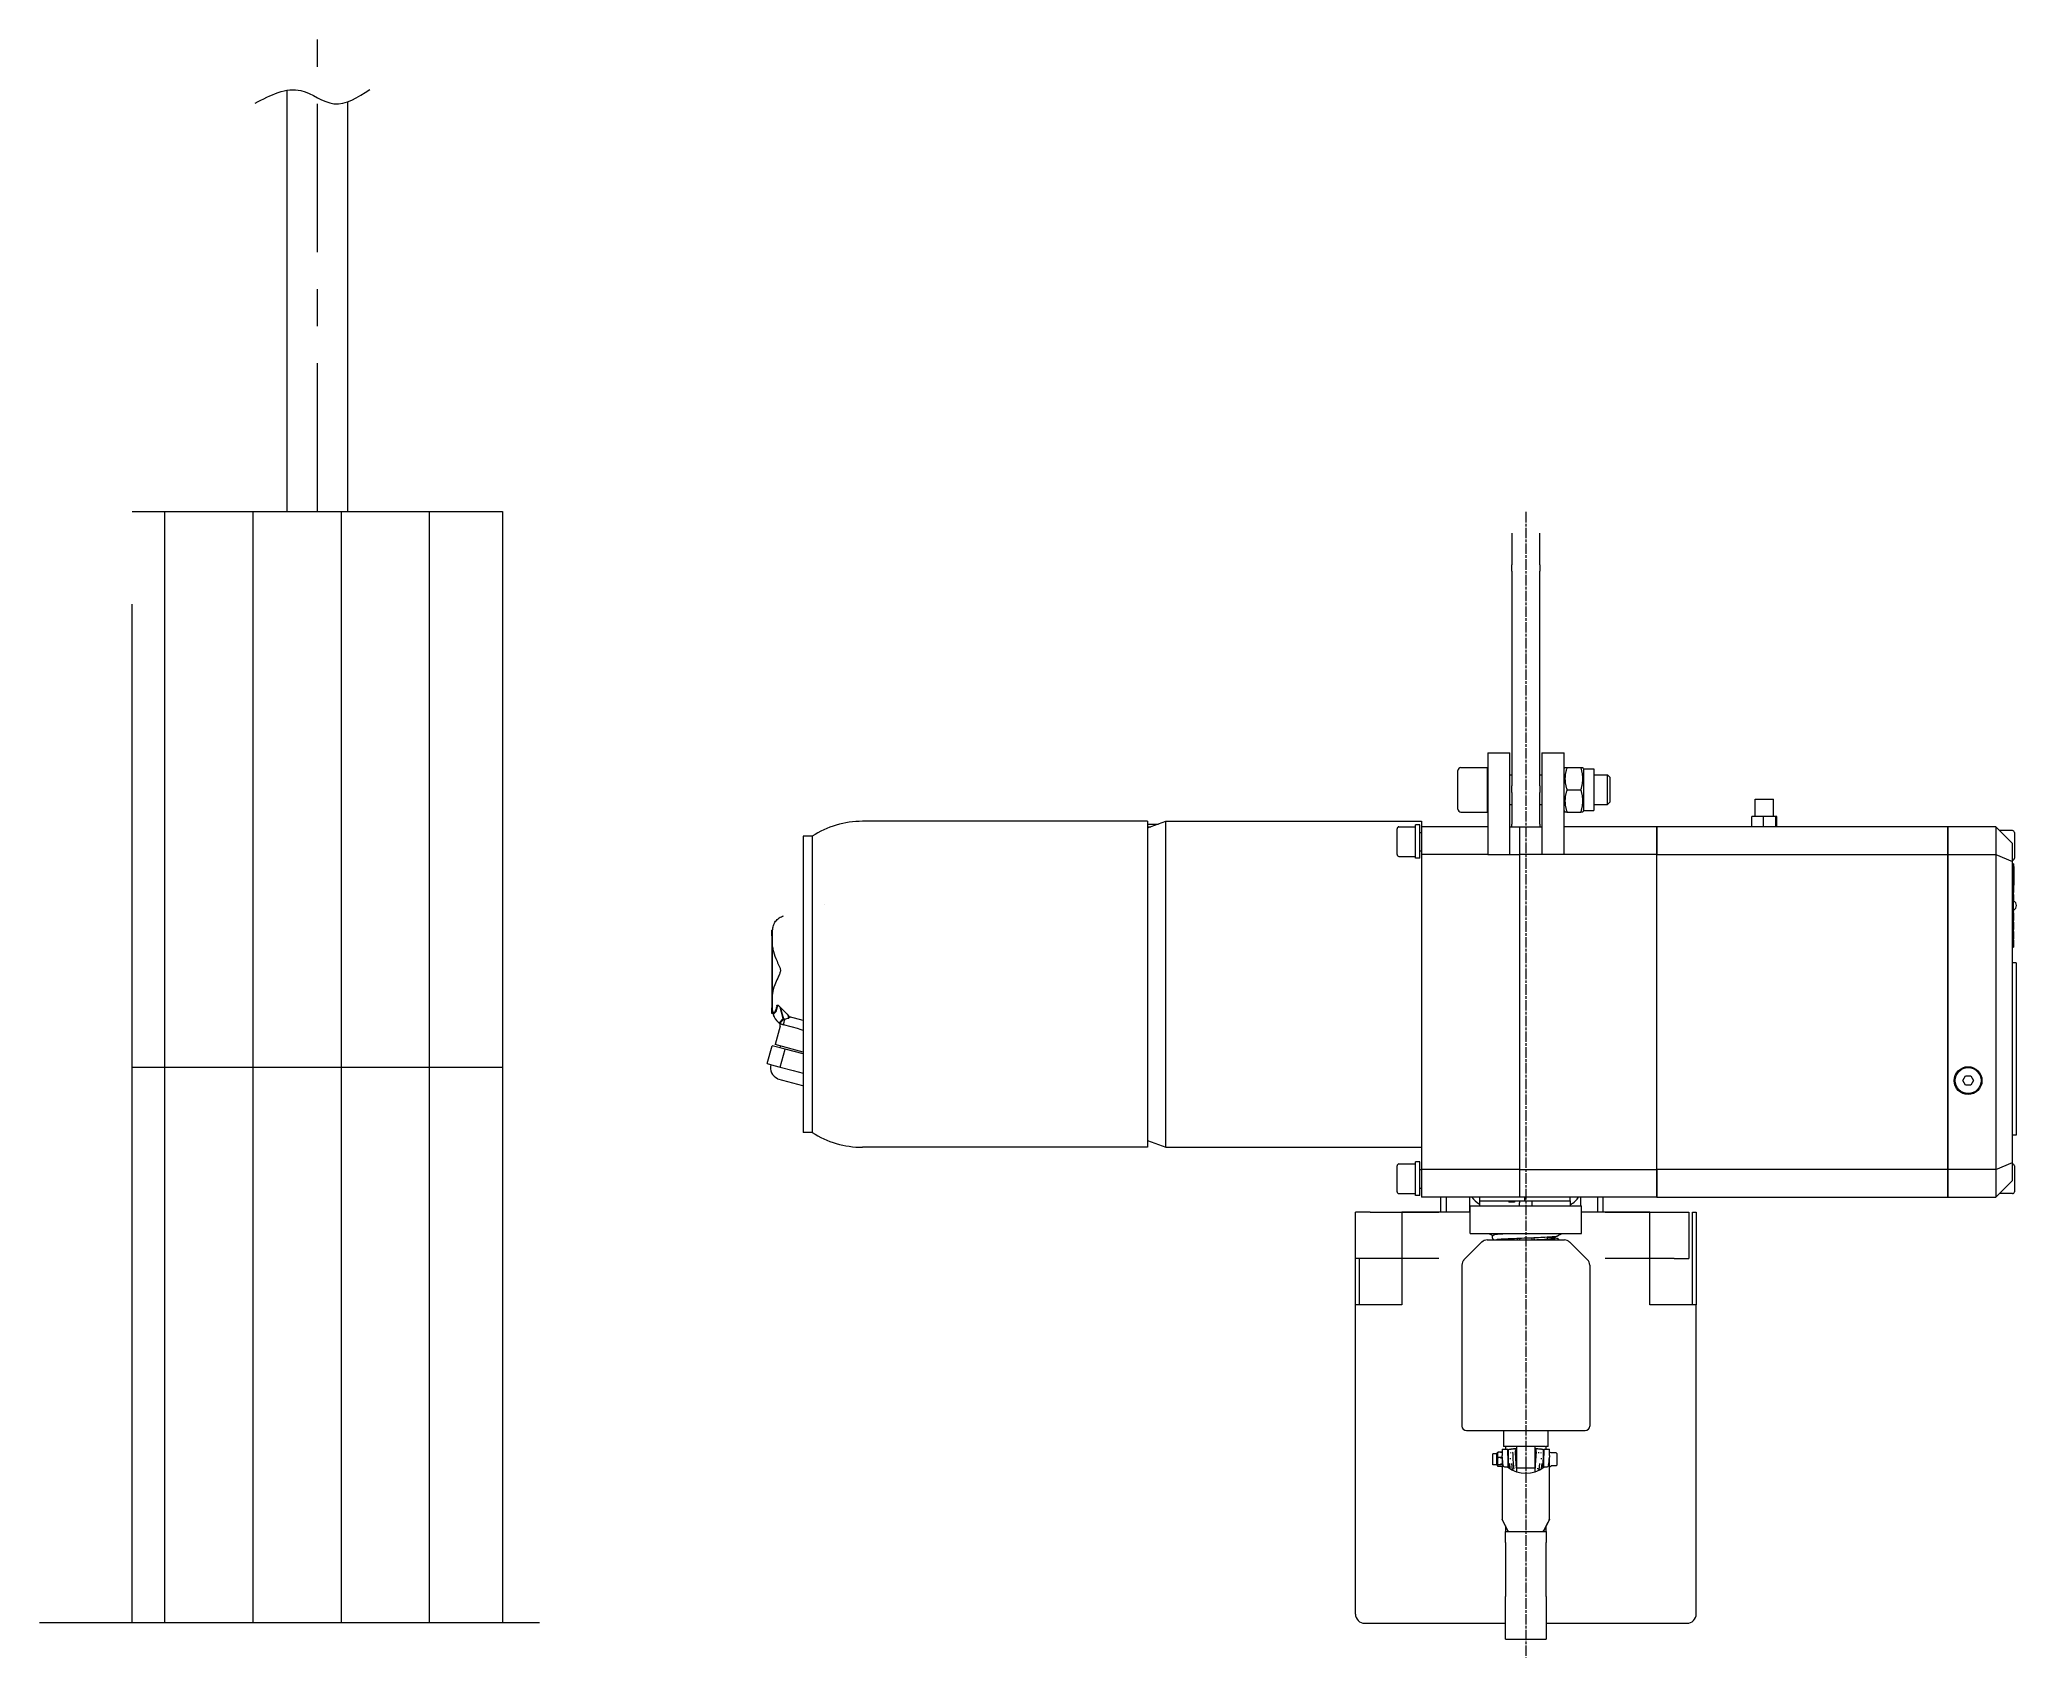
# Model space of a CAD drawing. Header units: millimetres. Extents: x 345 to 1413, y 391 to 1264.
import ezdxf

# ---------------------------------------------------------------- set-up
doc = ezdxf.new("R2010")
doc.units = ezdxf.units.MM
doc.linetypes.add('CENTER', pattern=[7, 4, -1, 1, -1])
doc.linetypes.add('CHAIN', pattern=[0.3543, 0.2362, -0.0295, 0.0591, -0.0295])
doc.layers.add('Mittellinie(HADEF)', color=7, linetype='Continuous', lineweight=25)
doc.layers.add('Sichtbare Kanten(HADEF)', color=7, linetype='Continuous', lineweight=50)

msp = doc.modelspace()

# ---------------------------------------------------------------- linework, layer by layer
at = {"color": 1, "linetype": 'CENTER', "lineweight": 13, "ltscale": 20}
msp.add_line((495.4, 1009.5), (495.4, 1264.3), dxfattribs=at)
at = {"linetype": 'ByBlock', "lineweight": 13, "ltscale": 20}
for p, q in [((478.9, 1236.9), (478.9, 1009.5)), ((511.9, 1009.5), (511.9, 1230.7)), ((395.4, 1009.5), (595.4, 1009.5)), ((413.1, 709.5), (413.1, 1009.5)), ((460.7, 709.5), (460.7, 1009.5)), ((508.4, 709.5), (508.4, 1009.5)), ((556, 709.5), (556, 1009.5)), ((595.4, 1009.5), (595.4, 409.5)), ((395.4, 709.5), (395.4, 959.5)), ((395.4, 409.5), (395.4, 709.5)), ((395.4, 709.5), (595.4, 709.5)), ((413.1, 409.5), (413.1, 709.5)), ((460.7, 409.5), (460.7, 709.5)), ((508.4, 409.5), (508.4, 709.5)), ((556, 409.5), (556, 709.5)), ((615.4, 409.5), (345.4, 409.5)), ((595.4, 409.5), (395.4, 409.5))]:
    msp.add_line(p, q, dxfattribs=at)
msp.add_open_spline([(461.8, 1229.9), (470.2, 1234.3), (484.7, 1241.9), (504.8, 1224.9), (517.2, 1233.1), (523.7, 1237.3)], degree=3, knots=[0, 0, 0, 0, 25.60092, 44.809016, 65.617798, 65.617798, 65.617798, 65.617798], dxfattribs=at)
at = {"layer": 'Mittellinie(HADEF)', "linetype": 'CHAIN', "lineweight": 20, "ltscale": 23.990969}
msp.add_line((1147.9, 1009.2), (1147.9, 390.7), dxfattribs=at)
at = {"layer": 'Sichtbare Kanten(HADEF)', "lineweight": 20}
for p, q in [((1140.4, 997.8), (1140.4, 980.7)), ((1155.4, 980.7), (1155.4, 997.8)), ((1140.4, 977.2), (1140.4, 980.7)), ((1140.4, 977.2), (1140.4, 861.3)), ((1155.4, 980.7), (1155.4, 977.2)), ((1155.4, 861.3), (1155.4, 977.2)), ((1127.3, 879.2), (1139.3, 879.2)), ((1127.3, 879.2), (1127.3, 824.2)), ((1139.3, 824.2), (1139.3, 879.2)), ((1156.6, 879.2), (1156.6, 824.2)), ((1156.6, 879.2), (1168.6, 879.2)), ((1168.6, 824.2), (1168.6, 879.2)), ((1111.2, 848.8), (1111.2, 869.6)), ((1112.8, 871.2), (1127.2, 871.2)), ((1127.2, 847.2), (1127.2, 871.2)), ((1127.2, 867.2), (1127.3, 867.2)), ((1139.3, 867.2), (1140.4, 867.2)), ((1155.4, 867.2), (1156.6, 867.2)), ((1168.6, 870.5), (1169, 871.2)), ((1170.1, 871.2), (1177.6, 871.2)), ((1179.1, 870.5), (1178.7, 871.2)), ((1179.1, 870.5), (1179.1, 848)), ((1179.1, 870.5), (1184.6, 870.5)), ((1184.6, 870.5), (1184.6, 848)), ((1184.6, 867.2), (1192, 867.2)), ((1192, 851.2), (1192, 867.2)), ((1193.2, 866), (1192, 867.2)), ((1193.2, 866), (1193.2, 852.5)), ((1140.4, 857.8), (1140.4, 861.3)), ((1140.4, 857.8), (1140.4, 840.7)), ((1155.4, 861.3), (1155.4, 857.8)), ((1155.4, 840.7), (1155.4, 857.8)), ((1170.1, 859.2), (1177.6, 859.2)), ((1271.7, 854.2), (1281.7, 854.2)), ((1271.7, 844.7), (1271.7, 854.2)), ((1281.7, 844.7), (1281.7, 854.2)), ((1112.8, 847.2), (1127.2, 847.2)), ((1127.2, 851.2), (1127.3, 851.2)), ((1139.3, 851.2), (1140.4, 851.2)), ((1155.4, 851.2), (1156.6, 851.2)), ((1168.6, 848), (1169, 847.2)), ((1170.1, 847.2), (1177.6, 847.2)), ((1179.1, 848), (1178.7, 847.2)), ((1179.1, 848), (1184.6, 848)), ((1184.6, 851.2), (1192, 851.2)), ((1193.2, 852.5), (1192, 851.2)), ((1276.2, 844.7), (1270, 844.7)), ((1270, 839.2), (1270, 844.7)), ((1282.9, 844.7), (1276.2, 844.7)), ((1276.2, 839.2), (1276.2, 844.7)), ((1282.9, 839.2), (1282.9, 844.7)), ((1283.5, 844.7), (1282.9, 844.7)), ((1283.5, 839.2), (1283.5, 844.7)), ((757.6, 834.2), (757.6, 674.2)), ((762.6, 834.2), (757.6, 834.2)), ((762.6, 834.2), (762.6, 674.2)), ((943.6, 842.2), (789.7, 842.2)), ((943.6, 838.6), (953.6, 842.2)), ((943.6, 842.2), (943.6, 666.2)), ((943.6, 840.7), (949.5, 840.7)), ((943.6, 839.2), (945.4, 839.2)), ((953.6, 666.2), (953.6, 842.2)), ((953.6, 842.2), (1091.6, 842.2)), ((1078.4, 824.2), (1078.4, 838.2)), ((1079.4, 839.2), (1088.4, 839.2)), ((1088.4, 822.2), (1088.4, 840.3)), ((1090.6, 840.3), (1088.4, 840.3)), ((1090.6, 822.2), (1090.6, 840.3)), ((1090.6, 836.2), (1091.6, 836.2)), ((1091.6, 842.2), (1091.6, 839.2)), ((1127.3, 839.2), (1091.6, 839.2)), ((1091.6, 839.2), (1091.6, 824.2)), ((1139.3, 839.2), (1144.6, 839.2)), ((1140.4, 839.2), (1140.4, 840.7)), ((1144.6, 824.2), (1144.6, 839.2)), ((1144.6, 839.2), (1156.6, 839.2)), ((1144.6, 824.2), (1144.6, 839.2)), ((1155.4, 840.7), (1155.4, 839.2)), ((1218.7, 839.2), (1168.6, 839.2)), ((1218.7, 824.2), (1218.7, 839.2)), ((1218.7, 839.2), (1218.7, 824.2)), ((1375.7, 839.2), (1218.7, 839.2)), ((1375.7, 824.2), (1375.7, 839.2)), ((1375.7, 839.2), (1375.7, 824.2)), ((1401.7, 839.2), (1375.7, 839.2)), ((1401.7, 839.2), (1410.7, 830.2)), ((1401.7, 839.2), (1401.7, 824.2)), ((1410.7, 837.2), (1403.7, 837.2)), ((1411.7, 836.2), (1411.7, 822.2)), ((1079.4, 823.2), (1088.4, 823.2)), ((1090.6, 822.2), (1088.4, 822.2)), ((1090.6, 826.2), (1091.6, 826.2)), ((1127.3, 824.2), (1091.6, 824.2)), ((1091.6, 824.2), (1091.6, 654.2)), ((1127.3, 824.2), (1139.3, 824.2)), ((1139.3, 824.2), (1144.6, 824.2)), ((1144.6, 654.2), (1144.6, 824.2)), ((1156.6, 824.2), (1144.6, 824.2)), ((1144.6, 654.2), (1144.6, 824.2)), ((1168.6, 824.2), (1156.6, 824.2)), ((1218.7, 824.2), (1168.6, 824.2)), ((1218.7, 654.2), (1218.7, 824.2)), ((1218.7, 824.2), (1375.7, 824.2)), ((1218.7, 654.2), (1218.7, 824.2)), ((1375.7, 654.2), (1375.7, 824.2)), ((1375.7, 824.2), (1401.7, 824.2)), ((1375.7, 824.2), (1375.7, 654.2)), ((1401.7, 824.2), (1410.7, 820.5)), ((1401.7, 824.2), (1401.7, 654.2)), ((1410.7, 820.5), (1410.7, 830.2)), ((1410.7, 658), (1410.7, 820.5)), ((1411.2, 819.2), (1410.7, 819.2)), ((1411.2, 819.2), (1411.2, 815.2)), ((1411.2, 817.7), (1411.3, 817.7)), ((1411.2, 778.2), (1411.2, 815.2)), ((1411.3, 817.7), (1411.3, 807.7)), ((1411.2, 807.7), (1411.3, 807.7)), ((1411.2, 803.7), (1411.3, 803.7)), ((1411.2, 802.7), (1411.3, 802.7)), ((1411.3, 803.7), (1411.3, 807.7)), ((1411.3, 799), (1411.3, 802.7)), ((769.2, 797), (769.2, 797)), ((1411.2, 793.7), (1411.3, 793.7)), ((1411.2, 792.7), (1411.3, 792.7)), ((1411.3, 793.7), (1411.3, 794.5)), ((1411.3, 788.7), (1411.3, 792.7)), ((740.7, 780.4), (740.7, 783.4)), ((741.2, 783.4), (740.7, 783.4)), ((740.7, 780.4), (740.7, 741.4)), ((741.2, 774.5), (741.2, 783.4)), ((741.2, 774.5), (741.2, 780.4)), ((1411.2, 788.7), (1411.3, 788.7)), ((1411.2, 787.7), (1411.3, 787.7)), ((1411.2, 783.7), (1411.3, 783.7)), ((1411.2, 782.7), (1411.3, 782.7)), ((1411.3, 783.7), (1411.3, 787.7)), ((1411.3, 778.7), (1411.3, 782.7)), ((741.2, 761.7), (741.2, 774.5)), ((1410.7, 774.2), (1411.2, 774.2)), ((1411.2, 778.7), (1411.3, 778.7)), ((1411.2, 778.2), (1411.2, 774.2)), ((741.2, 748.9), (741.2, 761.7)), ((1412.7, 765.7), (1410.7, 765.7)), ((1412.7, 765.7), (1412.7, 672.7)), ((741.2, 740), (741.2, 748.9)), ((741.2, 741.4), (741.2, 748.9)), ((740.7, 738.4), (740.7, 741.4)), ((741.2, 738.4), (740.7, 738.4)), ((741.2, 740), (741.2, 738.4)), ((741.5, 737.9), (743.1, 739.5)), ((742.7, 739.7), (743.1, 739.5)), ((743.1, 739.5), (743.8, 742.2)), ((744.3, 742.8), (746.1, 741)), ((746.9, 735.7), (745.3, 741.8)), ((747.2, 735.3), (745.5, 741.6)), ((749, 738), (746.1, 741)), ((749, 738), (749.6, 737.4)), ((750.2, 736.8), (749.6, 737.4)), ((750, 736), (749.6, 737.4)), ((749.9, 736.7), (749.8, 736.7)), ((750.3, 736.6), (749.9, 736.7)), ((757.6, 734.6), (750.4, 736.6)), ((745.2, 731.5), (742.6, 721.6)), ((746.9, 735.7), (744.7, 733.4)), ((746.9, 735.7), (747.2, 735.3)), ((755.4, 730.1), (747.1, 732.3)), ((738.3, 711.4), (740.9, 721)), ((747.9, 719.2), (740.9, 721)), ((757.6, 717.6), (742.6, 721.6)), ((745.2, 719.9), (745.5, 720.8)), ((745.3, 709.5), (747.9, 719.2)), ((757.6, 716.6), (747.9, 719.2)), ((738.3, 711.4), (741.8, 710.4)), ((741.8, 710.4), (745.3, 709.5)), ((745.3, 709.5), (752.3, 707.6)), ((752.3, 707.6), (757.6, 706.2)), ((1383.8, 702.2), (1385.3, 704.7)), ((1385.3, 704.7), (1388.2, 704.7)), ((1388.2, 704.7), (1389.6, 702.2)), ((743.9, 703.2), (757.4, 699.6)), ((1385.3, 699.7), (1383.8, 702.2)), ((1388.2, 699.7), (1385.3, 699.7)), ((1389.6, 702.2), (1388.2, 699.7)), ((762.6, 674.2), (757.6, 674.2)), ((1412.7, 672.7), (1410.7, 672.7)), ((943.6, 666.2), (789.7, 666.2)), ((943.6, 669.9), (953.6, 666.2)), ((953.6, 666.2), (1091.6, 666.2)), ((1078.4, 642.2), (1078.4, 656.2)), ((1079.4, 657.2), (1088.4, 657.2)), ((1088.4, 640.2), (1088.4, 658.3)), ((1090.6, 658.3), (1088.4, 658.3)), ((1090.6, 640.2), (1090.6, 658.3)), ((1090.6, 654.2), (1091.6, 654.2)), ((1144.6, 654.2), (1091.6, 654.2)), ((1091.6, 654.2), (1091.6, 639.2)), ((1144.6, 639.2), (1144.6, 654.2)), ((1144.6, 654.2), (1218.7, 654.2)), ((1144.6, 639.2), (1144.6, 654.2)), ((1218.7, 639.2), (1218.7, 654.2)), ((1375.7, 654.2), (1218.7, 654.2)), ((1218.7, 654.2), (1218.7, 639.2)), ((1375.7, 639.2), (1375.7, 654.2)), ((1375.7, 654.2), (1375.7, 639.2)), ((1401.7, 654.2), (1375.7, 654.2)), ((1401.7, 654.2), (1410.7, 658)), ((1401.7, 654.2), (1401.7, 639.2)), ((1410.7, 648.2), (1410.7, 658)), ((1411.7, 656.2), (1411.7, 642.2)), ((1079.4, 641.2), (1088.4, 641.2)), ((1090.6, 644.2), (1091.6, 644.2)), ((1410.7, 648.2), (1401.7, 639.2)), ((1410.7, 641.2), (1403.7, 641.2)), ((1063.9, 631.2), (1055.9, 631.2)), ((1055.9, 606.2), (1055.9, 631.2)), ((1063.9, 631.2), (1101, 631.2)), ((1080.9, 631.2), (1080.9, 581.2)), ((1117.9, 631.2), (1080.9, 631.2)), ((1090.6, 640.2), (1088.4, 640.2)), ((1144.6, 639.2), (1091.6, 639.2)), ((1102, 631.2), (1102, 639.2)), ((1105, 631.2), (1105, 639.2)), ((1117.6, 631.2), (1117.6, 639.2)), ((1117.9, 634.6), (1177.9, 634.6)), ((1117.9, 619.6), (1117.9, 634.6)), ((1122.8, 639.2), (1122.8, 637.2)), ((1122.8, 637.2), (1122.8, 634.6)), ((1122.8, 637.2), (1147.3, 637.2)), ((1138.8, 637.2), (1138.8, 636.6)), ((1141.8, 636.6), (1138.8, 636.6)), ((1141.8, 637.2), (1141.8, 636.6)), ((1144.4, 637.2), (1144.4, 636.2)), ((1144.4, 634.6), (1144.4, 636.2)), ((1218.7, 639.2), (1144.6, 639.2)), ((1147.3, 639.2), (1147.3, 637.2)), ((1147.3, 637.2), (1147.3, 639.2)), ((1147.3, 637.2), (1171.8, 637.2)), ((1151.4, 636.2), (1151.4, 637.2)), ((1151.4, 634.6), (1151.4, 636.2)), ((1171.8, 637.2), (1171.8, 639.2)), ((1171.8, 637.2), (1171.8, 634.6)), ((1177.6, 634.6), (1177.6, 639.2)), ((1177.9, 619.6), (1177.9, 634.6)), ((1214.9, 631.2), (1177.9, 631.2)), ((1186.7, 631.2), (1186.7, 639.2)), ((1189.7, 631.2), (1189.7, 639.2)), ((1190.7, 631.2), (1227.9, 631.2)), ((1214.9, 581.2), (1214.9, 631.2)), ((1218.7, 639.2), (1375.7, 639.2)), ((1227.9, 631.2), (1235.9, 631.2)), ((1235.9, 631.2), (1235.9, 606.2)), ((1237.9, 581.2), (1237.9, 631.2)), ((1237.9, 631.2), (1239.9, 631.2)), ((1239.9, 631.2), (1239.9, 581.2)), ((1375.7, 639.2), (1401.7, 639.2)), ((1117.9, 619.6), (1177.9, 619.6)), ((1124.2, 615.1), (1114.5, 605.4)), ((1124.2, 615.1), (1114.5, 605.4)), ((1127, 616.2), (1168.7, 616.2)), ((1127, 616.2), (1168.7, 616.2)), ((1144.4, 617), (1144.4, 616.5)), ((1151.4, 616.5), (1151.4, 617.2)), ((1171.5, 615.1), (1181.2, 605.4)), ((1171.5, 615.1), (1181.2, 605.4)), ((1055.9, 581.2), (1055.9, 606.2)), ((1063.9, 606.2), (1055.9, 606.2)), ((1057.9, 606.2), (1057.9, 581.2)), ((1101, 606.2), (1063.9, 606.2)), ((1113.4, 602.6), (1113.4, 515.7)), ((1113.4, 602.6), (1113.4, 515.7)), ((1182.4, 602.6), (1182.4, 576.3)), ((1182.4, 602.6), (1182.4, 576.3)), ((1227.9, 606.2), (1190.7, 606.2)), ((1227.9, 606.2), (1235.9, 606.2)), ((1080.9, 581.2), (1055.9, 581.2)), ((1055.9, 414.2), (1055.9, 581.2)), ((1239.9, 581.2), (1214.9, 581.2)), ((1239.9, 414.2), (1239.9, 581.2)), ((1182.4, 576.3), (1182.4, 515.7)), ((1182.4, 576.3), (1182.4, 515.7)), ((1115.9, 513.2), (1179.9, 513.2)), ((1115.9, 513.2), (1179.9, 513.2)), ((1135.9, 513.2), (1135.9, 504.7)), ((1159.9, 504.7), (1159.9, 513.2)), ((1135.1, 503.2), (1135.1, 499.7)), ((1135.1, 503.2), (1138.1, 503.2)), ((1135.1, 503.2), (1135.1, 499.7)), ((1135.1, 503.2), (1138.1, 503.2)), ((1136.9, 504.7), (1135.9, 504.7)), ((1136.9, 504.7), (1137.1, 504.7)), ((1136.9, 504.7), (1136.9, 503.2)), ((1142.9, 504.7), (1137.1, 504.7)), ((1138.1, 499.7), (1138.1, 503.2)), ((1138.1, 499.7), (1138.1, 503.2)), ((1152.9, 504.7), (1142.9, 504.7)), ((1142.9, 504.7), (1142.9, 503.1)), ((1142.9, 503.1), (1142.9, 493)), ((1158.6, 504.7), (1152.9, 504.7)), ((1152.9, 503.1), (1152.9, 504.7)), ((1152.9, 493), (1152.9, 503.1)), ((1157.6, 503.2), (1157.6, 499.7)), ((1157.6, 503.2), (1160.6, 503.2)), ((1157.6, 503.2), (1157.6, 499.7)), ((1157.6, 503.2), (1160.6, 503.2)), ((1158.6, 504.7), (1158.9, 504.7)), ((1159.9, 504.7), (1158.9, 504.7)), ((1158.9, 503.2), (1158.9, 504.7)), ((1160.6, 499.7), (1160.6, 503.2)), ((1160.6, 499.7), (1160.6, 503.2)), ((1130.1, 494.8), (1130.1, 500.7)), ((1132.2, 500.7), (1130.1, 500.7)), ((1132.2, 494.8), (1130.1, 494.8)), ((1132.2, 500.7), (1132.6, 501.3)), ((1132.2, 494.8), (1132.2, 500.7)), ((1132.2, 494.8), (1132.6, 494.2)), ((1134.5, 501.6), (1132.8, 501.6)), ((1134.5, 498.7), (1132.8, 498.7)), ((1134.5, 494.8), (1132.8, 494.8)), ((1134.5, 493.9), (1132.8, 493.9)), ((1135.1, 498.9), (1135.1, 499.7)), ((1135.1, 498.9), (1135.1, 465.4)), ((1138.1, 500), (1138.5, 500)), ((1138.1, 499.7), (1138.1, 494.5)), ((1138.1, 495.5), (1138.7, 495.5)), ((1138.1, 494.5), (1138.1, 493.5)), ((1138.8, 494.1), (1138.9, 492.9)), ((1139, 495.5), (1139.3, 492.7)), ((1140.2, 495.4), (1140.6, 492)), ((1142.2, 500), (1142.9, 500)), ((1142.4, 501.5), (1142.5, 501.1)), ((1142.5, 495.5), (1142.9, 495.5)), ((1142.9, 493), (1142.9, 491.7)), ((1152.9, 493), (1142.9, 493)), ((1142.9, 491.7), (1142.9, 491.1)), ((1152.9, 500), (1153.5, 500)), ((1152.9, 495.5), (1153.2, 495.5)), ((1152.9, 491.7), (1152.9, 493)), ((1152.9, 491.1), (1152.9, 491.7)), ((1153.3, 501.5), (1153.2, 501.1)), ((1155.1, 492), (1155.5, 495.4)), ((1156.4, 492.7), (1156.7, 495.5)), ((1156.8, 492.9), (1156.9, 494.1)), ((1157.1, 495.5), (1157.6, 495.5)), ((1157.2, 500), (1157.6, 500)), ((1157.6, 494.5), (1157.6, 499.7)), ((1157.6, 493.5), (1157.6, 494.5)), ((1160.6, 499.7), (1160.6, 498.9)), ((1160.6, 465.4), (1160.6, 498.9)), ((1164.2, 501.2), (1161.5, 501.2)), ((1164.2, 494.2), (1161.5, 494.2)), ((1164.6, 500.8), (1164.6, 494.6)), ((1138.3, 458.7), (1135.1, 465.4)), ((1135.1, 465.4), (1135.1, 465.4)), ((1135.1, 465.4), (1135.1, 465.4)), ((1136.9, 461.8), (1136.9, 458.7)), ((1138.1, 459.3), (1138.4, 458.7)), ((1157.3, 458.7), (1157.6, 459.3)), ((1160.6, 465.4), (1157.4, 458.7)), ((1158.9, 458.7), (1158.9, 461.8)), ((1160.6, 465.4), (1160.6, 465.4)), ((1160.6, 465.4), (1160.6, 465.4)), ((1136.9, 452.8), (1136.9, 458.7)), ((1136.9, 458.7), (1158.9, 458.7)), ((1136.9, 452.8), (1136.9, 423.6)), ((1158.9, 458.7), (1158.9, 452.8)), ((1158.9, 423.6), (1158.9, 452.8)), ((1136.9, 400.7), (1136.9, 423.6)), ((1158.9, 423.6), (1158.9, 400.7)), ((1060.9, 409.2), (1136.9, 409.2)), ((1158.9, 409.2), (1234.9, 409.2)), ((1136.9, 400.7), (1158.9, 400.7))]:
    msp.add_line(p, q, dxfattribs=at)
for radius in [7.5, 7]:
    msp.add_circle((1386.7, 702.2), radius, dxfattribs=at)
for centre, radius, start, end in [((1112.8, 869.6), 1.6, 90, 180), ((1112.8, 848.8), 1.6, 180, 270), ((789.7, 792.2), 50, 90, 122.8599), ((1079.4, 838.2), 1, 90, 180), ((1410.7, 836.2), 1, 0, 90), ((1079.4, 824.2), 1, 180, 270), ((1410.7, 822.2), 1, 270, 0), ((1410.4, 796.7), 2.45, 290.351, 69.649), ((749.2, 740), 8, 195.5513, 233.6625), ((746.5, 709.2), 6.5, 165, 246.1896), ((758.1, 706.1), 6.5, 263.8104, 265.8019), ((789.7, 716.2), 50, 237.1401, 270), ((1079.4, 656.2), 1, 90, 180), ((1410.7, 656.2), 1, 0, 90), ((1079.4, 642.2), 1, 180, 270), ((1410.7, 642.2), 1, 270, 0), ((1127, 612.2), 4, 90, 135), ((1127, 612.2), 4, 90, 135), ((1147.9, 615.2), 11.8, 173.4655, 175.1386), ((1147.9, 615.2), 4.8, 159.6247, 167.9753), ((1147.9, 616.5), 3.5, 180, 184.9171), ((1147.9, 616.5), 3.5, 355.0829, 0), ((1147.9, 615.2), 4.8, 12.3991, 24.8494), ((1147.9, 615.2), 11.8, 6.5759, 11.4407), ((1168.7, 612.2), 4, 45, 90), ((1168.7, 612.2), 4, 45, 90), ((1117.4, 602.6), 4, 135, 180), ((1117.4, 602.6), 4, 135, 180), ((1178.4, 602.6), 4, 0, 45), ((1178.4, 602.6), 4, 0, 45), ((1115.9, 515.7), 2.5, 180, 270), ((1115.9, 515.7), 2.5, 180, 270), ((1179.9, 515.7), 2.5, 270, 0), ((1179.9, 515.7), 2.5, 270, 0), ((1136.7, 497.7), 4.31, 111.9613, 119.4123), ((1159, 497.7), 4.31, 54.2434, 68.0387), ((1136.7, 497.7), 4.31, 236.3865, 248.0387), ((1159, 497.7), 4.31, 291.9613, 305.7566), ((1164.2, 500.8), 0.4, 0, 90), ((1164.2, 494.6), 0.4, 270, 0), ((1060.9, 414.2), 5, 180, 270), ((1234.9, 414.2), 5, 270, 0)]:
    msp.add_arc(centre, radius, start, end, dxfattribs=at)
for centre, major_axis, ratio, start_param, end_param in [((746.2, 752.5), (-5, -18.7), 0.006773, 5.277367, 5.446912), ((744.3, 742), (-0.354, 0.354), 0.999543, 4.712389, 6.806586), ((749.4, 736.9), (-0.354, 0.354), 0.999543, 3.248178, 3.536639), ((749.9, 736.5), (-0.435, 0.247), 0.998681, 3.876811, 4.443172), ((749.8, 736.5), (-0.354, 0.354), 0.999543, 4.110906, 4.712389), ((751.1, 736.4), (-9.68, -2.58), 0.013082, 1.221704, 1.452162), ((1147.6, 642.9), (-30, 0), 0.438371, 0.28364, 0.599118), ((1147.6, 642.9), (30, 0), 0.438371, 5.65229, 5.999545), ((1147.6, 629.4), (-30, 0), 0.438371, 0.8627, 0.957695), ((1147.6, 629.4), (-30, 0), 0.438371, 2.220215, 2.278892), ((1147.6, 629.4), (-30, 0), 0.438371, 2.010969, 2.033525), ((1138.1, 498.9), (0, -8.33), 0.360256, 4.712389, 5.269816), ((1147.9, 506.7), (-16.5, 0), 0.999564, 0.93654, 2.205053), ((1139.4, 494.2), (0.591, 0.073), 0.728963, 3.12112, 4.340315), ((1139.4, 497.9), (0.593, 0.05), 0.029235, 1.577465, 1.758618), ((1139.4, 497.9), (0.593, 0.05), 0.029235, 0.694408, 1.577465), ((1156.4, 497.9), (-0.593, 0.05), 0.029235, 4.70572, 5.588777), ((1156.4, 497.9), (-0.593, 0.05), 0.029235, 4.524567, 4.70572), ((1156.4, 494.2), (-0.591, 0.073), 0.728963, 1.942871, 3.162065), ((1157.6, 498.9), (0, -8.33), 0.360256, 1.013369, 1.570796), ((1138.1, 459.2), (-3, 6.22), 0.005572, 4.723942, 6.294738), ((1157.6, 459.2), (3, 6.22), 0.005572, 6.271633, 7.842429)]:
    msp.add_ellipse(centre, major_axis=major_axis, ratio=ratio, start_param=start_param, end_param=end_param, dxfattribs=at)
for points, weights in [([(1170.1, 871.2), (1168.1, 865.2), (1170.1, 859.2)], [1, 1.15470053838, 1]), ([(1169, 871.2), (1169, 871.2), (1170.1, 871.2)], [1.07735026919, 1.07735026919, 1]), ([(1177.6, 871.2), (1178.7, 871.2), (1178.7, 871.2)], [1, 1.07735026919, 1.07735026919]), ([(1177.6, 859.2), (1179.6, 865.2), (1177.6, 871.2)], [1, 1.15470053838, 1]), ([(1170.1, 859.2), (1168.1, 853.2), (1170.1, 847.2)], [1, 1.15470053838, 1]), ([(1177.6, 847.2), (1179.6, 853.2), (1177.6, 859.2)], [1, 1.15470053838, 1]), ([(1170.1, 847.2), (1169, 847.2), (1169, 847.2)], [1, 1.07735026919, 1.07735026919]), ([(1178.7, 847.2), (1178.7, 847.2), (1177.6, 847.2)], [1.07735026919, 1.07735026919, 1]), ([(744.7, 733.4), (744.6, 733.5), (744.5, 733.6)], [0.967009935916, 0.980424575714, 0.997164623558]), ([(744.5, 733.6), (744.5, 733.6), (744.5, 733.6)], [0.999983446742, 0.999991722978, 1]), ([(747.1, 732.3), (747, 732.3), (747.8, 735.4)], [1, 0.78037408061, 0.893401586635]), ([(1132.8, 501.6), (1132.3, 500.1), (1132.8, 498.7)], [1, 1.15470053838, 1]), ([(1132.8, 498.7), (1132.3, 496.7), (1132.8, 494.8)], [1, 1.15470053838, 1]), ([(1132.8, 494.8), (1132.3, 494.3), (1132.8, 493.9)], [1, 1.15470053838, 1]), ([(1132.6, 501.3), (1132.7, 501.5), (1132.8, 501.6)], [1.0634052345, 1.04450742846, 1]), ([(1134.5, 501.6), (1134.6, 501.5), (1134.6, 501.5)], [1, 1.02136363263, 1.03682677125]), ([(1134.6, 501.2), (1134.6, 501.4), (1134.5, 501.6)], [1.03682677125, 1.02136363263, 1]), ([(1134.5, 498.7), (1134.6, 498.9), (1134.6, 499.1)], [1, 1.02136363263, 1.03682677125]), ([(1134.6, 498.1), (1134.6, 498.4), (1134.5, 498.7)], [1.03682677125, 1.02136363263, 1]), ([(1134.5, 494.8), (1134.6, 495.1), (1134.6, 495.4)], [1, 1.02136363263, 1.03682677125]), ([(1134.6, 494.7), (1134.6, 494.7), (1134.5, 494.8)], [1.03682677125, 1.02136363263, 1]), ([(1134.5, 493.9), (1134.5, 493.9), (1134.6, 494)], [1, 1.01655801374, 1.02957153019])]:
    msp.add_rational_spline(points, weights, degree=2, dxfattribs=at)
for points, knots in [([(741.2, 783.4), (741.2, 784.2), (741.5, 786), (742.7, 788.3), (744.7, 790.1), (746.3, 790.9), (747.1, 791.1)], [2, 2, 2, 2, 2.249969, 2.499954, 2.749964, 3, 3, 3, 3]), ([(741.2, 774.5), (741.2, 774), (741.3, 773.5), (741.6, 771.5), (742.2, 769.9), (743.4, 767.1), (743.8, 766.1), (744.7, 764), (745.2, 763.1), (745.4, 762.1), (745.4, 761.9), (745.4, 761.7), (745.4, 761.7), (745.4, 761.7)], [0.414749, 0.414749, 0.414749, 0.414749, 0.609246, 0.609246, 1.131862, 1.131862, 1.398819, 1.398819, 1.707527, 1.707527, 1.785366, 1.785366, 1.788409, 1.788409, 1.788409, 1.788409]), ([(745.4, 761.7), (745.4, 761.5), (745.4, 761.4), (745.3, 760.7), (745.1, 760.2), (744.6, 759), (744.3, 758.3), (743.4, 756.3), (742.8, 755.1), (741.7, 752.1), (741.3, 750.6), (741.2, 749.2), (741.2, 749.1), (741.2, 748.9)], [0.365822, 0.365822, 0.365822, 0.365822, 0.432908, 0.432908, 0.634266, 0.634266, 0.81802, 0.81802, 1.141854, 1.141854, 1.604972, 1.604972, 1.652194, 1.652194, 1.652194, 1.652194]), ([(741.2, 740), (741.2, 739.2), (741.4, 738), (741.8, 737), (741.9, 736.8)], [2, 2, 2, 2, 2.2499687, 2.3205255, 2.3205255, 2.3205255, 2.3205255]), ([(743.4, 742.6), (743.4, 742.6), (743.4, 742.6), (743.5, 742.7), (743.5, 742.7), (743.6, 742.8), (743.6, 742.9), (743.8, 742.9), (743.8, 742.9), (744, 742.9), (744, 742.9), (744.2, 742.9), (744.2, 742.8), (744.3, 742.8)], [0.0128138, 0.0128138, 0.0128138, 0.0128138, 0.0189047, 0.0189047, 0.0378094, 0.0378094, 0.0594962, 0.0594962, 0.0811829, 0.0811829, 0.1018384, 0.1018384, 0.121663, 0.121663, 0.121663, 0.121663]), ([(750.4, 736.6), (750.4, 736.6), (750.4, 736.6), (750.4, 736.5), (750.4, 736.4), (750.3, 736.3), (750.3, 736.2), (750.2, 736.1), (750.2, 736.1), (750.1, 736), (750, 736), (750, 736)], [0.20327039, 0.20327039, 0.20327039, 0.20327039, 0.20741566, 0.20741566, 0.22624039, 0.22624039, 0.24514734, 0.24514734, 0.26405429, 0.26405429, 0.27683706, 0.27683706, 0.27683706, 0.27683706]), ([(742.6, 735.6), (742.7, 735.4), (742.9, 735.2), (743.1, 734.9), (743.2, 734.8)], [2.45110105, 2.45110105, 2.45110105, 2.45110105, 2.49995419, 2.54903194, 2.54903194, 2.54903194, 2.54903194]), ([(744.7, 733.4), (744.7, 733.4), (745.5, 732.9), (746.3, 732.5), (747.1, 732.3)], [2.738873, 2.738873, 2.738873, 2.738873, 2.7499644, 3, 3, 3, 3]), ([(744.7, 733.4), (744.9, 733.3), (745.4, 733), (746.4, 732.5), (746.9, 732.4), (747.1, 732.3)], [6.504227, 6.504227, 6.504227, 6.504227, 7.726799, 8.37382, 8.810188, 8.810188, 8.810188, 8.810188]), ([(745.2, 731.5), (745.3, 731.7), (745.3, 731.9), (745.3, 732.3), (745.2, 732.5), (745.1, 732.9), (744.9, 733.1), (744.7, 733.3), (744.7, 733.4), (744.7, 733.4)], [0, 0, 0, 0, 0.0647726, 0.0647726, 0.129792, 0.129792, 0.1948024, 0.1948024, 0.2144942, 0.2144942, 0.2144942, 0.2144942]), ([(747.2, 735.3), (746.7, 734.8), (746.2, 734.4), (745.3, 733.5), (745, 733.2), (745, 733.2)], [0, 0, 0, 0, 0.3515748, 0.3515748, 0.888115, 0.888115, 0.888115, 0.888115]), ([(1130.7, 616.2), (1130.6, 616.3), (1130.5, 616.3), (1130.4, 616.4), (1130.3, 616.5), (1130.2, 616.7), (1130.1, 616.8), (1129.9, 617.1), (1129.9, 617.2), (1129.8, 617.6), (1129.9, 617.7), (1129.9, 618.1), (1130, 618.2), (1130.2, 618.5), (1130.3, 618.6), (1130.5, 618.8), (1130.6, 618.9), (1130.7, 619), (1130.8, 619), (1131, 619.1), (1131.1, 619.1), (1131.4, 619.2), (1131.7, 619.2), (1132.4, 619.3), (1132.9, 619.4), (1134.3, 619.5), (1135.2, 619.5), (1136.2, 619.6)], [13.20373, 13.20373, 13.20373, 13.20373, 13.244055, 13.244055, 13.276507, 13.276507, 13.330608, 13.330608, 13.384688, 13.384688, 13.440913, 13.440913, 13.497248, 13.497248, 13.553015, 13.553015, 13.606098, 13.606098, 13.663648, 13.663648, 13.756798, 13.756798, 14.020697, 14.020697, 14.397728, 14.397728, 14.816832, 14.816832, 14.816832, 14.816832]), ([(1165.9, 619.6), (1165.9, 619.5), (1165.8, 619.4), (1165.8, 619.1), (1165.7, 618.9), (1165.6, 618.7), (1165.4, 618.5), (1165.2, 618.4), (1165.1, 618.3), (1165, 618.2), (1164.9, 618.2), (1164.7, 618.1), (1164.6, 618.1), (1164.3, 618), (1164.1, 617.9), (1163.3, 617.9), (1162.8, 617.8), (1161.1, 617.7), (1159.8, 617.6), (1156.8, 617.5), (1155.2, 617.4), (1151.8, 617.2), (1150, 617.2), (1146.5, 617), (1144.7, 617), (1141.4, 616.8), (1139.8, 616.8), (1136.9, 616.6), (1135.7, 616.6), (1133.6, 616.4), (1132.8, 616.4), (1132.2, 616.3), (1132, 616.3), (1132, 616.2)], [13.405481, 13.405481, 13.405481, 13.405481, 13.440913, 13.440913, 13.497248, 13.497248, 13.553015, 13.553015, 13.606098, 13.606098, 13.663648, 13.663648, 13.756798, 13.756798, 14.020697, 14.020697, 14.397728, 14.397728, 14.997237, 14.997237, 15.535315, 15.535315, 16.065529, 16.065529, 16.593094, 16.593094, 17.118816, 17.118816, 17.642105, 17.642105, 18.159516, 18.159516, 18.359072, 18.359072, 18.359072, 18.359072]), ([(1151.8, 616.2), (1152.7, 616.3), (1153.6, 616.3), (1156.1, 616.4), (1157.6, 616.5), (1160.2, 616.6), (1161.3, 616.7), (1162.9, 616.8), (1163.5, 616.9), (1163.8, 616.9), (1163.8, 616.9), (1163.8, 616.9)], [5.796604, 5.796604, 5.796604, 5.796604, 6.081487, 6.081487, 6.606462, 6.606462, 7.128288, 7.128288, 7.640814, 7.640814, 7.725982, 7.725982, 7.725982, 7.725982]), ([(1159.5, 617.6), (1160, 617.6), (1160.4, 617.5), (1161.9, 617.5), (1162.8, 617.4), (1163.8, 617.3), (1164.1, 617.2), (1164.5, 617.2), (1164.5, 617.1), (1164.7, 617.1), (1164.8, 617.1), (1165, 617), (1165, 617), (1165.2, 616.9), (1165.2, 616.8), (1165.4, 616.7), (1165.5, 616.6), (1165.7, 616.4), (1165.7, 616.3), (1165.7, 616.2)], [22.700052, 22.700052, 22.700052, 22.700052, 22.883722, 22.883722, 23.418115, 23.418115, 23.697142, 23.697142, 23.799885, 23.799885, 23.877072, 23.877072, 23.918812, 23.918812, 23.958333, 23.958333, 24.01647, 24.01647, 24.038331, 24.038331, 24.038331, 24.038331]), ([(1138.6, 501.2), (1138.5, 501.4), (1138.5, 501.6), (1138.5, 502.1), (1138.5, 502.3), (1138.5, 502.6), (1138.5, 502.6), (1138.5, 502.7), (1138.5, 502.7), (1138.6, 502.8), (1138.6, 502.8), (1138.6, 502.9), (1138.6, 502.9), (1138.6, 503), (1138.7, 503), (1138.7, 503.1), (1138.8, 503.1), (1138.9, 503.2), (1139, 503.2), (1139.1, 503.2), (1139.1, 503.2), (1139.2, 503.2), (1139.3, 503.2), (1139.3, 503.2)], [0.3729594, 0.3729594, 0.3729594, 0.3729594, 0.4734089, 0.4734089, 0.6339646, 0.6339646, 0.6805587, 0.6805587, 0.7155829, 0.7155829, 0.7305327, 0.7305327, 0.7420946, 0.7420946, 0.7601715, 0.7601715, 0.7781001, 0.7781001, 0.7981359, 0.7981359, 0.8187885, 0.8187885, 0.8253083, 0.8253083, 0.8253083, 0.8253083]), ([(1139.3, 503.2), (1139.3, 503.2), (1139.4, 503.3), (1139.5, 503.3), (1139.6, 503.2), (1139.8, 503.2), (1139.8, 503.2), (1139.9, 503.1)], [1.19288809, 1.19288809, 1.19288809, 1.19288809, 1.21684483, 1.21684483, 1.25168666, 1.25168666, 1.2787195, 1.2787195, 1.2787195, 1.2787195]), ([(1139.8, 503.1), (1139.9, 503.1), (1139.9, 503.2), (1139.9, 503.2), (1140, 503.3), (1140.1, 503.3), (1140.1, 503.3), (1140.3, 503.4), (1140.3, 503.4), (1140.4, 503.4), (1140.5, 503.4), (1140.5, 503.3)], [3.98516136, 3.98516136, 3.98516136, 3.98516136, 3.99537845, 3.99537845, 4.01318198, 4.01318198, 4.03316535, 4.03316535, 4.05381101, 4.05381101, 4.06925492, 4.06925492, 4.06925492, 4.06925492]), ([(1140.5, 503.3), (1140.6, 503.3), (1140.6, 503.3), (1140.8, 503.3), (1140.9, 503.3), (1141, 503.3), (1141, 503.3), (1141, 503.2)], [4.46422588, 4.46422588, 4.46422588, 4.46422588, 4.48588179, 4.48588179, 4.5204023, 4.5204023, 4.53689518, 4.53689518, 4.53689518, 4.53689518]), ([(1141, 503.2), (1141, 503.2), (1141.1, 503.3), (1141.1, 503.3), (1141.2, 503.4), (1141.3, 503.4), (1141.3, 503.5), (1141.5, 503.5), (1141.5, 503.5), (1141.7, 503.5), (1141.7, 503.5), (1141.8, 503.4), (1141.8, 503.4), (1141.8, 503.4)], [7.21924772, 7.21924772, 7.21924772, 7.21924772, 7.23269408, 7.23269408, 7.25050498, 7.25050498, 7.2705213, 7.2705213, 7.29117025, 7.29117025, 7.31185413, 7.31185413, 7.31250964, 7.31250964, 7.31250964, 7.31250964]), ([(1141.8, 503.4), (1141.8, 503.4), (1141.8, 503.4), (1141.9, 503.5), (1141.9, 503.5), (1142.2, 503.5), (1142.5, 503.5), (1142.9, 503.5)], [0.044957, 0.044957, 0.044957, 0.044957, 0.050575, 0.050575, 0.1236018, 0.1236018, 0.3214943, 0.3214943, 0.3214943, 0.3214943]), ([(1141.8, 503.4), (1141.8, 503.4), (1141.8, 503.4), (1141.9, 503.4), (1141.9, 503.4), (1141.9, 503.4)], [0.53236772, 0.53236772, 0.53236772, 0.53236772, 0.53767584, 0.53767584, 0.54317315, 0.54317315, 0.54317315, 0.54317315]), ([(1141.9, 503.4), (1142, 503.4), (1142, 503.4), (1142.1, 503.4), (1142.2, 503.4), (1142.3, 503.3), (1142.4, 503.2), (1142.5, 503.1), (1142.5, 503), (1142.5, 502.8), (1142.5, 502.8), (1142.4, 502.6), (1142.4, 502.5), (1142.3, 502.4), (1142.3, 502.4), (1142.3, 502.4)], [0.5431732, 0.5431732, 0.5431732, 0.5431732, 0.56092, 0.56092, 0.5841636, 0.5841636, 0.6074061, 0.6074061, 0.6306482, 0.6306482, 0.6538911, 0.6538911, 0.677135, 0.677135, 0.6916329, 0.6916329, 0.6916329, 0.6916329]), ([(1142.3, 502.5), (1142.3, 502.5), (1142.3, 502.5), (1142.3, 502.5), (1142.3, 502.5), (1142.3, 502.4), (1142.2, 502.3), (1142.2, 502.1), (1142.2, 501.9), (1142.2, 501.6), (1142.1, 501.5), (1142.1, 501.4)], [0.0987931, 0.0987931, 0.0987931, 0.0987931, 0.0992202, 0.0992202, 0.1452757, 0.1452757, 0.2172122, 0.2172122, 0.3237657, 0.3237657, 0.3654773, 0.3654773, 0.3654773, 0.3654773]), ([(1142.9, 502.4), (1142.8, 502.4), (1142.8, 502.4), (1142.5, 502.3), (1142.4, 502.3), (1142.2, 502.3)], [0.593376, 0.593376, 0.593376, 0.593376, 0.6149905, 0.6149905, 0.7438226, 0.7438226, 0.7438226, 0.7438226]), ([(1142.3, 502.3), (1142.3, 502.3), (1142.3, 502.3), (1142.3, 502.1), (1142.4, 501.8), (1142.4, 501.5)], [7.5918089, 7.5918089, 7.5918089, 7.5918089, 7.5960302, 7.5960302, 7.7291248, 7.7291248, 7.7291248, 7.7291248]), ([(1152.9, 503.5), (1153.2, 503.5), (1153.5, 503.5), (1153.7, 503.5), (1153.8, 503.5), (1153.9, 503.5), (1153.9, 503.4), (1153.9, 503.4)], [0.5869829, 0.5869829, 0.5869829, 0.5869829, 0.7733501, 0.7733501, 0.8407444, 0.8407444, 0.8639129, 0.8639129, 0.8639129, 0.8639129]), ([(1153.5, 502.3), (1153.4, 502.3), (1153.4, 502.3), (1153.2, 502.3), (1153.1, 502.3), (1152.9, 502.4), (1152.9, 502.4), (1152.9, 502.4)], [0.1549643, 0.1549643, 0.1549643, 0.1549643, 0.2113337, 0.2113337, 0.2839531, 0.2839531, 0.3055367, 0.3055367, 0.3055367, 0.3055367]), ([(1153.8, 503.4), (1153.8, 503.4), (1153.7, 503.4), (1153.6, 503.4), (1153.5, 503.4), (1153.4, 503.3), (1153.3, 503.2), (1153.3, 503.1), (1153.2, 503), (1153.2, 502.8), (1153.2, 502.8), (1153.3, 502.6), (1153.3, 502.5), (1153.4, 502.4), (1153.4, 502.4), (1153.5, 502.4)], [0.5431732, 0.5431732, 0.5431732, 0.5431732, 0.56092, 0.56092, 0.5841636, 0.5841636, 0.6074061, 0.6074061, 0.6306482, 0.6306482, 0.6538911, 0.6538911, 0.677135, 0.677135, 0.6916363, 0.6916363, 0.6916363, 0.6916363]), ([(1153.6, 501.4), (1153.6, 501.6), (1153.6, 501.7), (1153.5, 502), (1153.5, 502.1), (1153.5, 502.3), (1153.5, 502.4), (1153.4, 502.5), (1153.4, 502.5), (1153.4, 502.5)], [7.0550597, 7.0550597, 7.0550597, 7.0550597, 7.1378023, 7.1378023, 7.2089642, 7.2089642, 7.2737191, 7.2737191, 7.3216935, 7.3216935, 7.3216935, 7.3216935]), ([(1153.9, 503.4), (1153.9, 503.4), (1153.9, 503.4), (1153.9, 503.4), (1153.8, 503.4), (1153.8, 503.4)], [0.53235979, 0.53235979, 0.53235979, 0.53235979, 0.53767584, 0.53767584, 0.54317315, 0.54317315, 0.54317315, 0.54317315]), ([(1153.9, 503.4), (1153.9, 503.4), (1154, 503.5), (1154, 503.5), (1154.1, 503.5), (1154.2, 503.5), (1154.3, 503.5), (1154.4, 503.4), (1154.5, 503.4), (1154.6, 503.3), (1154.6, 503.3), (1154.7, 503.2), (1154.7, 503.2), (1154.7, 503.2)], [0.41643901, 0.41643901, 0.41643901, 0.41643901, 0.42341457, 0.42341457, 0.44340885, 0.44340885, 0.46405579, 0.46405579, 0.48473992, 0.48473992, 0.50526182, 0.50526182, 0.50969589, 0.50969589, 0.50969589, 0.50969589]), ([(1154.7, 503.2), (1154.7, 503.3), (1154.8, 503.3), (1154.9, 503.3), (1155, 503.4), (1155.1, 503.3), (1155.2, 503.3), (1155.2, 503.3)], [3.18091042, 3.18091042, 3.18091042, 3.18091042, 3.20259177, 3.20259177, 3.24373359, 3.24373359, 3.25360468, 3.25360468, 3.25360468, 3.25360468]), ([(1155.2, 503.3), (1155.2, 503.3), (1155.2, 503.3), (1155.3, 503.4), (1155.3, 503.4), (1155.4, 503.4), (1155.5, 503.4), (1155.6, 503.3), (1155.7, 503.3), (1155.8, 503.2), (1155.8, 503.2), (1155.9, 503.1), (1155.9, 503.1), (1155.9, 503.1)], [3.65870015, 3.65870015, 3.65870015, 3.65870015, 3.66042625, 3.66042625, 3.68049718, 3.68049718, 3.70115328, 3.70115328, 3.72183616, 3.72183616, 3.74232659, 3.74232659, 3.74271894, 3.74271894, 3.74271894, 3.74271894]), ([(1155.9, 503.1), (1155.9, 503.2), (1156, 503.2), (1156.1, 503.3), (1156.2, 503.3), (1156.4, 503.3), (1156.4, 503.2), (1156.5, 503.2)], [6.43947851, 6.43947851, 6.43947851, 6.43947851, 6.46518931, 6.46518931, 6.50706448, 6.50706448, 6.52531717, 6.52531717, 6.52531717, 6.52531717]), ([(1156.4, 503.2), (1156.5, 503.2), (1156.5, 503.2), (1156.6, 503.2), (1156.7, 503.2), (1156.8, 503.2), (1156.9, 503.2), (1157, 503.1), (1157, 503), (1157.1, 503), (1157.1, 502.9), (1157.1, 502.8), (1157.2, 502.8), (1157.2, 502.7), (1157.2, 502.7), (1157.2, 502.6), (1157.2, 502.6), (1157.2, 502.4), (1157.2, 502.2), (1157.2, 501.7), (1157.2, 501.5), (1157.2, 501.2)], [6.902679, 6.902679, 6.902679, 6.902679, 6.9153062, 6.9153062, 6.9359531, 6.9359531, 6.9566371, 6.9566371, 6.9771564, 6.9771564, 6.9962047, 6.9962047, 7.0136355, 7.0136355, 7.0367157, 7.0367157, 7.087045, 7.087045, 7.2388961, 7.2388961, 7.3545795, 7.3545795, 7.3545795, 7.3545795]), ([(1138.1, 493.5), (1137.8, 493.5), (1137.5, 493.5), (1137, 493.5), (1136.7, 493.5), (1136.3, 493.6), (1136, 493.7), (1135.8, 493.9), (1135.7, 494.1), (1135.6, 494.3), (1135.6, 494.4), (1135.6, 494.5)], [1.1277843, 1.1277843, 1.1277843, 1.1277843, 1.2115812, 1.2115812, 1.295378, 1.295378, 1.3684017, 1.3684017, 1.436057, 1.436057, 1.4529991, 1.4529991, 1.4529991, 1.4529991]), ([(1138.8, 494.1), (1138.7, 494.5), (1138.7, 494.9), (1138.6, 495.9), (1138.6, 496.4), (1138.6, 497.4), (1138.5, 498), (1138.5, 499), (1138.5, 499.5), (1138.5, 500.5), (1138.5, 500.9), (1138.6, 501.2)], [0, 0, 0, 0, 0.1641893, 0.1641893, 0.3239922, 0.3239922, 0.4829511, 0.4829511, 0.6422113, 0.6422113, 0.7884046, 0.7884046, 0.7884046, 0.7884046]), ([(1141.4, 492.9), (1141.4, 492.8), (1141.3, 492.8), (1141.3, 492.7), (1141.3, 492.6), (1141.2, 492.6), (1141.2, 492.5), (1141.1, 492.4), (1141, 492.4), (1140.9, 492.4), (1140.9, 492.3), (1140.7, 492.3), (1140.7, 492.3), (1140.6, 492.4), (1140.6, 492.4), (1140.5, 492.4)], [2.7341472, 2.7341472, 2.7341472, 2.7341472, 2.7698105, 2.7698105, 2.7873553, 2.7873553, 2.8054726, 2.8054726, 2.8242774, 2.8242774, 2.8447546, 2.8447546, 2.8655332, 2.8655332, 2.8735894, 2.8735894, 2.8735894, 2.8735894]), ([(1140.9, 501.1), (1140.9, 501.1), (1140.9, 501.2), (1140.9, 501.4), (1141, 501.4), (1141, 501.5)], [7.26931185, 7.26931185, 7.26931185, 7.26931185, 7.29638227, 7.29638227, 7.33215932, 7.33215932, 7.33215932, 7.33215932]), ([(1140.9, 500.8), (1140.9, 500.6), (1140.9, 500.3), (1140.9, 499.6), (1140.9, 499.1), (1140.9, 498.1), (1140.9, 497.6), (1141, 496.6), (1141, 496.1), (1141.1, 495.2), (1141.1, 494.8), (1141.2, 494.1), (1141.2, 493.8), (1141.2, 493.4), (1141.3, 493.3), (1141.3, 493.2), (1141.3, 493.2), (1141.3, 493.2), (1141.3, 493.2), (1141.3, 493.2)], [3.5702269, 3.5702269, 3.5702269, 3.5702269, 3.6564781, 3.6564781, 3.8056225, 3.8056225, 3.957892, 3.957892, 4.11138, 4.11138, 4.265181, 4.265181, 4.4183115, 4.4183115, 4.4919383, 4.4919383, 4.5592278, 4.5592278, 4.5685914, 4.5685914, 4.5685914, 4.5685914]), ([(1141.4, 492.9), (1141.4, 492.8), (1141.3, 492.8), (1141.3, 492.7), (1141.3, 492.7), (1141.3, 492.7)], [5.19829692, 5.19829692, 5.19829692, 5.19829692, 5.22433751, 5.22433751, 5.23424281, 5.23424281, 5.23424281, 5.23424281]), ([(1142.1, 501.4), (1142.2, 501), (1142.2, 500.6), (1142.2, 499.7), (1142.3, 499.2), (1142.3, 498.2), (1142.4, 497.7), (1142.4, 496.6), (1142.5, 496.1), (1142.5, 495.2), (1142.5, 494.8), (1142.6, 494.1), (1142.6, 493.8), (1142.6, 493.4), (1142.6, 493.3), (1142.6, 493.2), (1142.6, 493.1), (1142.6, 493), (1142.5, 493), (1142.5, 492.9)], [0.873837, 0.873837, 0.873837, 0.873837, 1.022149, 1.022149, 1.176691, 1.176691, 1.332479, 1.332479, 1.489019, 1.489019, 1.646402, 1.646402, 1.805517, 1.805517, 1.888314, 1.888314, 1.942298, 1.942298, 1.977055, 1.977055, 1.977055, 1.977055]), ([(1142.5, 501.1), (1142.5, 501), (1142.5, 501), (1142.4, 500.9), (1142.4, 500.8), (1142.3, 500.7), (1142.3, 500.7), (1142.2, 500.7), (1142.2, 500.7), (1142.2, 500.7)], [0.63064987, 0.63064987, 0.63064987, 0.63064987, 0.65389111, 0.65389111, 0.67713497, 0.67713497, 0.70037877, 0.70037877, 0.700609, 0.700609, 0.700609, 0.700609]), ([(1152.9, 500), (1152.9, 500), (1153, 500.1), (1153.1, 500.4), (1153.2, 500.7), (1153.2, 501.1)], [0.6624351, 0.6624351, 0.6624351, 0.6624351, 0.6825438, 0.6825438, 0.8264824, 0.8264824, 0.8264824, 0.8264824]), ([(1153.2, 492.9), (1153.2, 492.9), (1153.2, 492.9), (1153.2, 492.9), (1153.2, 493), (1153.2, 493), (1153.2, 493.1), (1153.1, 493.2), (1153.1, 493.4), (1153.1, 493.7), (1153.1, 493.9), (1153.2, 494.5), (1153.2, 495), (1153.2, 495.9), (1153.3, 496.4), (1153.3, 497.5), (1153.4, 498), (1153.4, 499), (1153.5, 499.6), (1153.5, 500.5), (1153.6, 500.9), (1153.6, 501.3), (1153.6, 501.4), (1153.6, 501.4)], [5.734965, 5.734965, 5.734965, 5.734965, 5.735078, 5.735078, 5.756373, 5.756373, 5.793793, 5.793793, 5.906016, 5.906016, 6.029153, 6.029153, 6.199744, 6.199744, 6.359318, 6.359318, 6.516826, 6.516826, 6.673442, 6.673442, 6.829308, 6.829308, 6.838092, 6.838092, 6.838092, 6.838092]), ([(1153.2, 501.1), (1153.2, 501), (1153.2, 501), (1153.3, 500.9), (1153.3, 500.8), (1153.4, 500.7), (1153.5, 500.7), (1153.5, 500.7), (1153.5, 500.7), (1153.5, 500.7)], [0.63064987, 0.63064987, 0.63064987, 0.63064987, 0.65389111, 0.65389111, 0.67713497, 0.67713497, 0.70037877, 0.70037877, 0.70060879, 0.70060879, 0.70060879, 0.70060879]), ([(1154.4, 492.7), (1154.4, 492.7), (1154.4, 492.7), (1154.4, 492.7), (1154.4, 492.8), (1154.4, 492.8), (1154.4, 492.9), (1154.4, 492.9)], [2.47735876, 2.47735876, 2.47735876, 2.47735876, 2.47782824, 2.47782824, 2.49684062, 2.49684062, 2.51278463, 2.51278463, 2.51278463, 2.51278463]), ([(1155.2, 492.4), (1155.2, 492.4), (1155.2, 492.4), (1155.1, 492.3), (1155, 492.3), (1154.9, 492.3), (1154.8, 492.3), (1154.7, 492.4), (1154.6, 492.4), (1154.5, 492.5), (1154.5, 492.5), (1154.4, 492.6), (1154.4, 492.7), (1154.4, 492.7), (1154.4, 492.8), (1154.4, 492.8), (1154.4, 492.8), (1154.4, 492.9)], [4.8450317, 4.8450317, 4.8450317, 4.8450317, 4.8491267, 4.8491267, 4.8694279, 4.8694279, 4.8901943, 4.8901943, 4.9109706, 4.9109706, 4.9314873, 4.9314873, 4.9502903, 4.9502903, 4.9683973, 4.9683973, 4.9845392, 4.9845392, 4.9845392, 4.9845392]), ([(1156, 501.4), (1156, 501.3), (1156, 501.2), (1156, 501.1), (1156, 501.1), (1156, 501.1)], [3.6585987, 3.6585987, 3.6585987, 3.6585987, 3.69269658, 3.69269658, 3.69670565, 3.69670565, 3.69670565, 3.69670565]), ([(1157.2, 501.2), (1157.2, 501.1), (1157.2, 501.1), (1157.2, 500.5), (1157.2, 500), (1157.2, 499), (1157.2, 498.4), (1157.2, 497.4), (1157.1, 496.8), (1157.1, 495.8), (1157.1, 495.3), (1157, 494.6), (1157, 494.3), (1157, 494.1)], [6.929728, 6.929728, 6.929728, 6.929728, 6.9600102, 6.9600102, 7.1320802, 7.1320802, 7.2946543, 7.2946543, 7.4545453, 7.4545453, 7.6135885, 7.6135885, 7.7184173, 7.7184173, 7.7184173, 7.7184173]), ([(1160.2, 494.5), (1160.1, 494.4), (1160.1, 494.3), (1160, 494.1), (1159.9, 493.9), (1159.7, 493.7), (1159.5, 493.6), (1159, 493.5), (1158.8, 493.5), (1158.2, 493.5), (1157.9, 493.5), (1157.6, 493.5)], [0.8025695, 0.8025695, 0.8025695, 0.8025695, 0.8195116, 0.8195116, 0.8871669, 0.8871669, 0.9601906, 0.9601906, 1.0439874, 1.0439874, 1.1277843, 1.1277843, 1.1277843, 1.1277843])]:
    msp.add_open_spline(points, degree=3, knots=knots, dxfattribs=at)
for points in [[(741.4, 738.3), (741.3, 738.9), (741.2, 739.5), (741.2, 740)], [(741.4, 738.3), (741.4, 738.4), (741.9, 738.9), (742.7, 739.7)], [(742.7, 739.7), (742.7, 739.8), (742.7, 739.9), (742.8, 740)], [(744.2, 733.8), (744.3, 733.7), (744.4, 733.7), (744.5, 733.6)], [(744.5, 733.6), (744.5, 733.6), (744.5, 733.6), (744.5, 733.6)], [(744.7, 733.4), (744.7, 733.4), (744.7, 733.4), (744.7, 733.4)], [(745, 733.2), (745, 733.3), (744.9, 733.3), (744.9, 733.3)], [(747.1, 732.3), (746.4, 732.5), (745.7, 732.8), (745, 733.2)], [(747.8, 735.4), (747.6, 735.4), (747.4, 735.3), (747.2, 735.3)], [(755.4, 730.1), (756.1, 729.9), (756.9, 729.7), (757.6, 729.5)], [(1136.2, 619.6), (1136.2, 619.6), (1136.2, 619.6), (1136.2, 619.6)], [(1153.3, 501.5), (1153.3, 501.8), (1153.4, 502.1), (1153.4, 502.3)], [(1139.7, 501.1), (1139.7, 501.2), (1139.8, 501.3), (1139.8, 501.4)], [(1142.5, 501.1), (1142.5, 500.7), (1142.6, 500.3), (1142.8, 500)], [(1154.8, 501.5), (1154.8, 501.4), (1154.8, 501.2), (1154.8, 501.1)], [(1156, 501.3), (1156, 501.3), (1156, 501.3), (1156, 501.3)]]:
    msp.add_open_spline(points, degree=3, dxfattribs=at)

doc.saveas('drawing.dxf')
